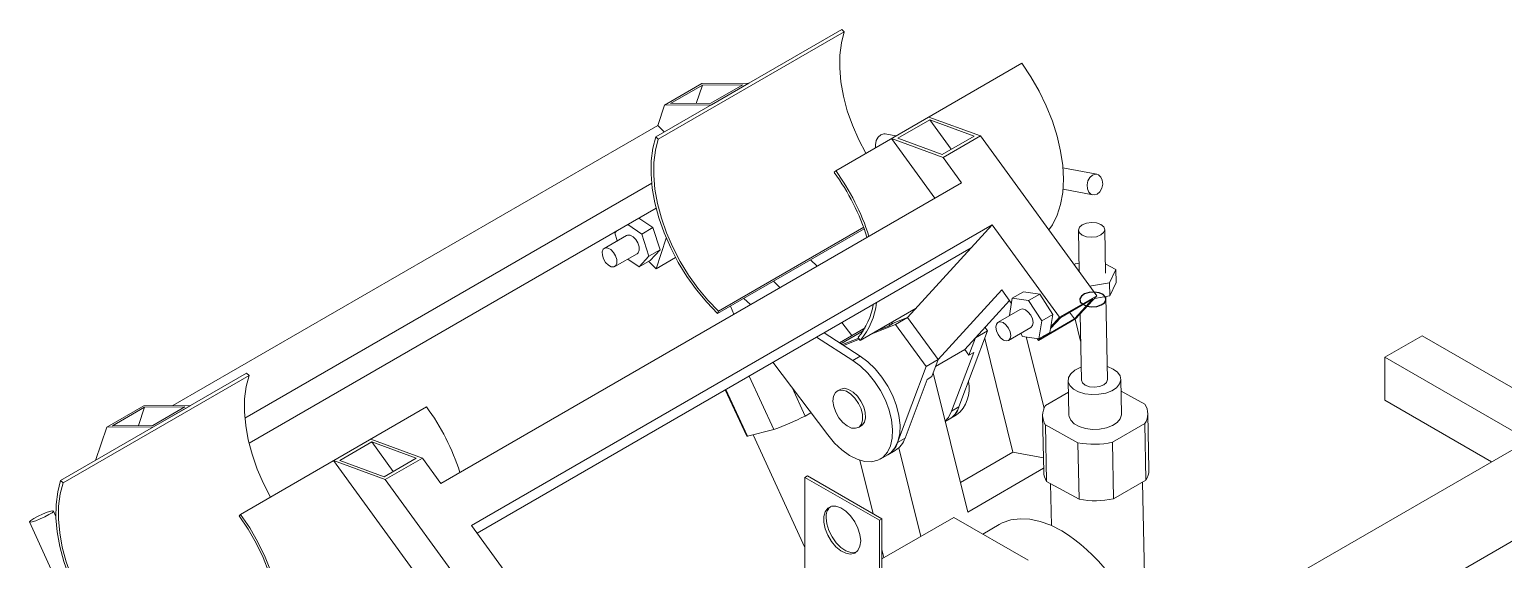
# Model space of a CAD drawing. Header units: millimetres. Extents: x 127 to 2222, y 23 to 864.
# Drawn here: x 1726.3 to 1866.4, y 318.8 to 369.2 of the extents above; entities that cross this region are included whole.
import ezdxf

# ---------------------------------------------------------------- set-up
doc = ezdxf.new("R2010")
doc.units = ezdxf.units.MM

msp = doc.modelspace()

# ---------------------------------------------------------------- linework, layer by layer
at = {"color": 7, "linetype": 'Continuous', "lineweight": 15}
for p, q in [((1803.46, 369.21), (1785.79, 359)), ((1803.7, 368.98), (1786.02, 358.78)), ((1803.46, 369.21), (1803.7, 368.98)), ((1820.57, 366), (1802.89, 355.79)), ((1786.63, 362.02), (1790.16, 364.07)), ((1790.23, 363.93), (1787.19, 362.17)), ((1790.23, 363.93), (1789.64, 362.19)), ((1794.62, 364.1), (1790.16, 364.07)), ((1794.06, 363.96), (1790.23, 363.93)), ((1791.02, 362.2), (1794.06, 363.96)), ((1794.62, 364.1), (1791.09, 362.06)), ((1786.63, 362.02), (1785.97, 360.08)), ((1791.09, 362.06), (1786.63, 362.02)), ((1787.19, 362.17), (1791.02, 362.2)), ((1811.73, 360.89), (1808.19, 358.85)), ((1808.79, 358.87), (1811.83, 360.62)), ((1811.73, 360.89), (1816.65, 359.09)), ((1811.83, 360.62), (1816.06, 359.08)), ((1811.83, 360.62), (1813.87, 357.82)), ((1739.89, 333.47), (1785.97, 360.08)), ((1785.79, 359), (1786.02, 358.78)), ((1785.97, 360.08), (1786.6, 359.47)), ((1808.6, 359.09), (1807.6, 359.28)), ((1808.19, 358.85), (1813.11, 357.05)), ((1808.19, 358.85), (1812.32, 353.19)), ((1813.01, 357.32), (1808.79, 358.87)), ((1816.06, 359.08), (1813.01, 357.32)), ((1813.11, 357.05), (1816.65, 359.09)), ((1816.65, 359.09), (1827.7, 343.9)), ((1813.11, 357.05), (1814.86, 354.65)), ((1827.71, 355.45), (1824.49, 356.06)), ((1746.73, 332.28), (1785.4, 354.6)), ((1814.86, 354.65), (1765.36, 326.08)), ((1802.89, 355.79), (1802.75, 355.64)), ((1824.5, 354.03), (1827.34, 353.49)), ((1747.13, 329.9), (1785.83, 352.23)), ((1817.77, 350.66), (1768.27, 322.08)), ((1784.46, 349.77), (1783.13, 350.67)), ((1785.52, 350.38), (1784.19, 351.29)), ((1784.46, 349.77), (1785.52, 350.38)), ((1786.2, 348.27), (1785.52, 350.38)), ((1805.55, 350.41), (1791.74, 342.45)), ((1817.77, 350.66), (1815.76, 348.45)), ((1817.77, 350.66), (1824.17, 341.86)), ((1783.01, 349.64), (1780.89, 348.41)), ((1782.05, 350.05), (1781.89, 349.88)), ((1781.89, 349.88), (1782.13, 349.13)), ((1785.14, 347.66), (1784.46, 349.77)), ((1786.79, 349.37), (1785.82, 346.48)), ((1805.6, 350.26), (1791.67, 342.22)), ((1825.96, 350.14), (1826.04, 346.19)), ((1828.54, 346.06), (1828.46, 350.19)), ((1815.76, 348.45), (1768.8, 321.35)), ((1781.89, 346.68), (1784.01, 347.9)), ((1784.2, 346.66), (1785.14, 347.66)), ((1785.14, 347.66), (1786.2, 348.27)), ((1785.26, 347.27), (1786.2, 348.27)), ((1787.67, 347.55), (1785.82, 346.48)), ((1815.76, 348.45), (1809.73, 341.85)), ((1783.13, 347.39), (1784.2, 346.66)), ((1784.2, 346.66), (1785.26, 347.27)), ((1785.82, 346.48), (1785.09, 347.18)), ((1800.51, 347.32), (1801.13, 346.73)), ((1825.59, 346.8), (1825.66, 346.94)), ((1825.66, 346.94), (1826.02, 347)), ((1828.52, 346.95), (1829.52, 346.4)), ((1829.52, 346.4), (1828.92, 345.14)), ((1829.55, 345.17), (1829.52, 346.4)), ((1796.97, 345.28), (1797.59, 344.69)), ((1828.92, 345.14), (1827.03, 344.83)), ((1828.95, 343.9), (1828.92, 345.14)), ((1829.55, 345.17), (1828.95, 343.9)), ((1794.79, 343.07), (1794.17, 343.66)), ((1812.64, 337.85), (1818.67, 344.46)), ((1816.18, 339.9), (1819.41, 343.44)), ((1818.67, 344.46), (1819.6, 343.17)), ((1819.68, 343.67), (1819.41, 342.02)), ((1819.68, 343.67), (1820.74, 344.29)), ((1821.22, 343.44), (1819.68, 343.67)), ((1822.28, 344.06), (1820.74, 344.29)), ((1821.22, 343.44), (1822.28, 344.06)), ((1822.47, 341.51), (1821.22, 343.44)), ((1823.53, 342.13), (1822.28, 344.06)), ((1824.17, 341.86), (1827.7, 343.9)), ((1824.28, 341.85), (1827.32, 343.6)), ((1827.32, 343.6), (1825.59, 341.71)), ((1827.7, 343.9), (1825.7, 341.7)), ((1828.95, 343.9), (1827.49, 343.66)), ((1828.74, 335.94), (1828.58, 343.84)), ((1791.74, 342.45), (1791.67, 342.22)), ((1792.88, 342.92), (1793.22, 342.17)), ((1810.54, 342.73), (1805.23, 339.67)), ((1820.44, 342.61), (1818.32, 341.39)), ((1822.47, 341.51), (1823.53, 342.13)), ((1823.26, 340.43), (1823.53, 342.13)), ((1825.13, 342.34), (1825.59, 341.71)), ((1826.12, 342.16), (1826.24, 335.9)), ((1805.68, 340.85), (1803.24, 339.44)), ((1805.51, 340.57), (1803.39, 339.35)), ((1804.41, 340.12), (1803.47, 341.36)), ((1808.58, 341.19), (1806.16, 340.21)), ((1806.87, 340.61), (1807.9, 341.03)), ((1807.07, 340.73), (1807.08, 340.7)), ((1808.1, 341.15), (1807.87, 341.2)), ((1807.9, 341.03), (1808.34, 341.29)), ((1808.36, 341.29), (1808.12, 341.34)), ((1809.73, 341.85), (1808.34, 341.29)), ((1808.58, 341.19), (1809.73, 341.85)), ((1811.49, 337.19), (1808.58, 341.19)), ((1812.64, 337.85), (1809.73, 341.85)), ((1814.61, 333.34), (1817.33, 340.56)), ((1817.33, 340.56), (1816.18, 339.9)), ((1817.33, 340.56), (1817.09, 340.89)), ((1819.32, 339.65), (1821.44, 340.88)), ((1825.7, 341.7), (1822.16, 339.66)), ((1822.2, 339.81), (1822.47, 341.51)), ((1825.59, 341.71), (1822.55, 339.95)), ((1823.32, 340.8), (1824.28, 341.85)), ((1823.34, 340.95), (1824.17, 341.86)), ((1825.65, 341.67), (1826.17, 339.58)), ((1801.07, 339.97), (1804.53, 337.76)), ((1805.23, 338.17), (1801.78, 340.38)), ((1803.53, 339.26), (1805.08, 339.89)), ((1805.14, 339.79), (1803.64, 339.19)), ((1805.03, 339.95), (1805.23, 339.67)), ((1815.17, 338.8), (1816.18, 339.9)), ((1815.56, 338.26), (1816.18, 339.9)), ((1817.06, 339.84), (1819.74, 329.04)), ((1820.48, 340.33), (1820.66, 340.05)), ((1820.66, 340.05), (1822.2, 339.81)), ((1821.01, 339.99), (1822.7, 333.22)), ((1822.03, 339.84), (1822.16, 339.66)), ((1822.16, 339.66), (1822.42, 339.95)), ((1822.2, 339.81), (1823.26, 340.43)), ((1822.55, 339.95), (1822.67, 340.09)), ((1858.63, 340.11), (1855.1, 338.07)), ((1872.31, 332.21), (1858.63, 340.11)), ((1804.53, 337.76), (1805.23, 338.17)), ((1811.49, 337.19), (1812.64, 337.85)), ((1812.03, 336.22), (1812.64, 337.85)), ((1815.17, 338.8), (1812.39, 337.19)), ((1813.9, 332.93), (1816.01, 338.52)), ((1815.56, 338.26), (1815.17, 338.8)), ((1816.01, 338.52), (1815.56, 338.26)), ((1855.1, 338.07), (1855.1, 333.98)), ((1868.78, 330.17), (1855.1, 338.07)), ((1729.22, 326.35), (1746.89, 336.55)), ((1729.45, 326.12), (1747.13, 336.33)), ((1746.89, 336.55), (1747.13, 336.33)), ((1794.67, 336.28), (1797.01, 331.19)), ((1802.13, 330.68), (1796.93, 337.59)), ((1808.78, 329.97), (1811.49, 337.19)), ((1812.16, 336.57), (1815.45, 323.35)), ((1829.26, 336.94), (1828.72, 337.17)), ((1792.4, 334.97), (1794.4, 330.62)), ((1792.46, 335.01), (1794.51, 330.55)), ((1798.74, 335.19), (1799.98, 332.47)), ((1803.31, 335.01), (1803.05, 334.86)), ((1811.59, 335.96), (1809.49, 330.38)), ((1812.03, 336.22), (1811.59, 335.96)), ((1824.99, 335.87), (1825.06, 332.57)), ((1830.05, 332.67), (1829.99, 335.97)), ((1741.59, 333.49), (1737.13, 333.45)), ((1738.06, 331.45), (1741.59, 333.49)), ((1822.83, 333.48), (1825.01, 334.74)), ((1832.28, 333.61), (1830.01, 334.85)), ((1876.84, 334.82), (1835.85, 311.16)), ((1865.24, 328.13), (1855.1, 333.98)), ((1737.13, 333.45), (1733.6, 331.41)), ((1734.16, 331.56), (1737.2, 333.31)), ((1737.2, 333.31), (1736.61, 331.58)), ((1737.2, 333.31), (1741.03, 333.34)), ((1741.03, 333.34), (1737.99, 331.59)), ((1746.32, 323.13), (1764, 333.34)), ((1799.98, 332.47), (1800.54, 332.79)), ((1813.31, 331.95), (1813.67, 332.17)), ((1813.67, 332.17), (1814.38, 332.58)), ((1814.61, 333.34), (1813.9, 332.93)), ((1822.56, 332.52), (1822.66, 327.15)), ((1832.66, 327.35), (1832.55, 332.72)), ((1733.6, 331.41), (1732.53, 328.26)), ((1738.06, 331.45), (1733.6, 331.41)), ((1737.99, 331.59), (1734.16, 331.56)), ((1797.01, 331.19), (1794.51, 330.55)), ((1795.06, 330.68), (1799.96, 320)), ((1805.05, 331.4), (1805.31, 331.55)), ((1825.91, 329.93), (1822.83, 331.63)), ((1822.83, 331.63), (1822.94, 326.26)), ((1829.2, 329.98), (1832.28, 331.76)), ((1832.28, 331.76), (1832.38, 326.39)), ((1755.16, 328.24), (1758.7, 330.28)), ((1758.79, 330.01), (1755.75, 328.25)), ((1758.7, 330.28), (1763.61, 328.48)), ((1763.02, 328.46), (1758.79, 330.01)), ((1758.79, 330.01), (1760.84, 327.2)), ((1808.78, 329.97), (1809.49, 330.38)), ((1808.88, 329.45), (1810.97, 321.04)), ((1825.91, 329.93), (1826.02, 324.57)), ((1829.2, 329.98), (1829.3, 324.61)), ((1755.16, 328.24), (1762.73, 317.84)), ((1755.16, 328.24), (1760.08, 326.44)), ((1755.75, 328.25), (1759.98, 326.71)), ((1759.98, 326.71), (1763.02, 328.46)), ((1763.61, 328.48), (1760.08, 326.44)), ((1763.61, 328.48), (1765.36, 326.08)), ((1805.17, 328.28), (1806.44, 323.2)), ((1807.13, 328.39), (1807.84, 328.8)), ((1807.84, 328.8), (1808.55, 329.21)), ((1819.74, 329.04), (1814.75, 326.16)), ((1819.74, 329.04), (1822.64, 328.49)), ((1839.6, 304.67), (1880.59, 328.33)), ((1799.96, 326.65), (1800.21, 326.8)), ((1807.04, 322.57), (1799.96, 326.65)), ((1799.96, 314.4), (1799.96, 326.65)), ((1807.28, 322.71), (1800.21, 326.8)), ((1822.65, 327.51), (1815.45, 323.35)), ((1729.22, 326.35), (1729.45, 326.12)), ((1760.08, 326.44), (1767.58, 316.13)), ((1826.02, 324.57), (1822.94, 326.26)), ((1823.31, 326.06), (1823.39, 322.09)), ((1829.3, 324.61), (1832.38, 326.39)), ((1832.34, 312.05), (1832.06, 326.2)), ((1726.26, 322.41), (1728.33, 317.9)), ((1728.77, 322.93), (1728.53, 323.45)), ((1746.32, 323.13), (1746.18, 322.98)), ((1807.04, 322.57), (1807.28, 322.71)), ((1807.04, 310.32), (1807.04, 322.57)), ((1807.28, 318.92), (1814.11, 322.85)), ((1807.28, 322.71), (1807.28, 310.75)), ((1821.18, 318.77), (1814.11, 322.85)), ((1768.27, 322.08), (1774.67, 313.28)), ((1818.44, 322.17), (1816.87, 321.26)), ((1807.28, 319.8), (1807.47, 319.03))]:
    msp.add_line(p, q, dxfattribs=at)
at = {"color": 7, "linetype": 'Continuous', "lineweight": 15, "flags": 128}
for points in [[(1805.75, 357.44), (1805.08, 358.72), (1804.48, 360.1), (1803.99, 361.49), (1803.62, 362.88), (1803.38, 364.24), (1803.27, 365.54), (1803.28, 366.78), (1803.43, 367.93), (1803.7, 368.98)], [(1823.15, 350.16), (1823.49, 350.64), (1823.94, 351.55), (1824.27, 352.58), (1824.47, 353.73), (1824.54, 354.97), (1824.47, 356.29), (1824.27, 357.66), (1823.94, 359.08), (1823.49, 360.51), (1822.91, 361.94), (1822.23, 363.34), (1821.44, 364.7), (1820.57, 366)], [(1791.67, 342.22), (1790.63, 343.29), (1789.66, 344.46), (1788.75, 345.73), (1787.93, 347.06), (1787.21, 348.45), (1786.59, 349.87), (1786.09, 351.31), (1785.71, 352.73), (1785.46, 354.12), (1785.34, 355.47), (1785.36, 356.74), (1785.5, 357.92), (1785.79, 359)], [(1791.74, 342.45), (1790.74, 343.48), (1789.79, 344.63), (1788.91, 345.86), (1788.11, 347.16), (1787.41, 348.51), (1786.8, 349.89), (1786.32, 351.29), (1785.95, 352.67), (1785.7, 354.03), (1785.59, 355.34), (1785.6, 356.58), (1785.75, 357.73), (1786.02, 358.78)], [(1807.6, 359.28), (1807.48, 359.29), (1807.19, 359.2), (1806.93, 358.97), (1806.75, 358.65), (1806.67, 358.26), (1806.69, 357.98)], [(1827.75, 353.56), (1828, 353.79), (1828.18, 354.12), (1828.27, 354.5), (1828.23, 354.88), (1828.09, 355.19), (1827.87, 355.4), (1827.59, 355.46), (1827.3, 355.37), (1827.05, 355.15), (1826.87, 354.82), (1826.79, 354.44), (1826.82, 354.06), (1826.96, 353.74), (1827.18, 353.54), (1827.46, 353.48), (1827.75, 353.56)], [(1828.37, 350.45), (1828.1, 350.67), (1827.69, 350.82), (1827.21, 350.87), (1826.74, 350.81), (1826.33, 350.65), (1826.06, 350.42), (1825.96, 350.15), (1826.05, 349.88), (1826.32, 349.66), (1826.73, 349.51), (1827.21, 349.46), (1827.68, 349.52), (1828.09, 349.68), (1828.36, 349.91), (1828.46, 350.18), (1828.37, 350.45)], [(1784.01, 347.9), (1784.12, 347.99), (1784.21, 348.24), (1784.2, 348.56), (1784.09, 348.92), (1783.89, 349.25), (1783.63, 349.51), (1783.35, 349.66), (1783.1, 349.67), (1783.01, 349.64)], [(1780.82, 347.4), (1781.02, 347.06), (1781.28, 346.8), (1781.56, 346.66), (1781.81, 346.64), (1782, 346.77), (1782.09, 347.01), (1782.08, 347.34), (1781.97, 347.69), (1781.76, 348.03), (1781.51, 348.29), (1781.23, 348.43), (1780.98, 348.45), (1780.79, 348.32), (1780.7, 348.08), (1780.71, 347.75), (1780.82, 347.4)], [(1821.44, 340.88), (1821.45, 340.89), (1821.6, 341.07), (1821.65, 341.36), (1821.59, 341.7), (1821.43, 342.05), (1821.19, 342.36), (1820.92, 342.57), (1820.65, 342.66), (1820.44, 342.61)], [(1818.11, 340.91), (1818.17, 340.56), (1818.33, 340.21), (1818.56, 339.91), (1818.83, 339.69), (1819.1, 339.61), (1819.33, 339.66), (1819.48, 339.84), (1819.53, 340.13), (1819.47, 340.48), (1819.31, 340.83), (1819.07, 341.13), (1818.8, 341.35), (1818.53, 341.43), (1818.31, 341.38), (1818.16, 341.2), (1818.11, 340.91)], [(1804.53, 337.76), (1805.25, 337.22), (1805.94, 336.55), (1806.58, 335.77), (1807.14, 334.9), (1807.61, 333.98), (1807.96, 333.04), (1808.19, 332.11), (1808.3, 331.21), (1808.27, 330.39), (1808.11, 329.66), (1807.82, 329.05), (1807.41, 328.58), (1806.9, 328.28), (1806.3, 328.14), (1805.64, 328.17), (1804.93, 328.37), (1804.2, 328.74), (1803.47, 329.26), (1802.78, 329.91), (1802.13, 330.68)], [(1807.84, 328.8), (1808.12, 328.99), (1808.52, 329.46), (1808.81, 330.07), (1808.98, 330.79), (1809.01, 331.62), (1808.9, 332.52), (1808.67, 333.45), (1808.31, 334.39), (1807.85, 335.31), (1807.29, 336.17), (1806.65, 336.96), (1805.96, 337.63), (1805.23, 338.17)], [(1749.18, 324.78), (1748.51, 326.06), (1747.91, 327.44), (1747.42, 328.84), (1747.06, 330.22), (1746.81, 331.58), (1746.7, 332.89), (1746.71, 334.12), (1746.86, 335.28), (1747.13, 336.33)], [(1826.22, 337.12), (1826.12, 337.08), (1825.61, 336.82), (1825.23, 336.5), (1825.03, 336.13), (1825, 335.74), (1825.16, 335.37), (1825.5, 335.04), (1825.98, 334.78), (1826.57, 334.6), (1827.23, 334.51), (1827.91, 334.54), (1828.56, 334.66), (1829.13, 334.88), (1829.58, 335.17), (1829.87, 335.53), (1829.99, 335.91), (1829.92, 336.29), (1829.67, 336.64), (1829.26, 336.94), (1829.26, 336.94)], [(1802.7, 333.38), (1802.63, 333.9), (1802.68, 334.36), (1802.86, 334.7), (1803.14, 334.9), (1803.5, 334.95), (1803.91, 334.83), (1804.33, 334.57), (1804.72, 334.17), (1805.06, 333.68), (1805.3, 333.15), (1805.44, 332.61), (1805.45, 332.11), (1805.33, 331.71), (1805.11, 331.43), (1804.78, 331.31), (1804.39, 331.34), (1803.97, 331.54), (1803.56, 331.87), (1803.19, 332.32), (1802.9, 332.84), (1802.7, 333.38)], [(1803.31, 335.01), (1803.37, 335.04), (1803.72, 335.11), (1804.12, 335.01), (1804.54, 334.76), (1804.95, 334.37), (1805.29, 333.89), (1805.55, 333.36), (1805.69, 332.82), (1805.72, 332.32), (1805.62, 331.9), (1805.4, 331.61), (1805.31, 331.55)], [(1826.24, 335.9), (1826.34, 335.64), (1826.61, 335.41), (1827.01, 335.26), (1827.49, 335.22), (1827.97, 335.28), (1828.37, 335.43), (1828.64, 335.67), (1828.74, 335.94), (1828.74, 335.94)], [(1813.3, 332), (1813.6, 332.34), (1813.9, 332.93)], [(1825.06, 332.57), (1825.07, 332.44), (1825.23, 332.07), (1825.56, 331.74), (1826.04, 331.47), (1826.64, 331.29), (1827.3, 331.21), (1827.98, 331.23), (1828.63, 331.36), (1829.2, 331.58), (1829.64, 331.87), (1829.94, 332.22), (1830.05, 332.6), (1830.05, 332.67)], [(1735.1, 309.56), (1734.07, 310.63), (1733.09, 311.8), (1732.19, 313.07), (1731.36, 314.41), (1730.64, 315.8), (1730.02, 317.22), (1729.52, 318.65), (1729.14, 320.07), (1728.89, 321.47), (1728.77, 322.81), (1728.79, 324.08), (1728.94, 325.27), (1729.22, 326.35)], [(1735.18, 309.79), (1734.17, 310.83), (1733.22, 311.97), (1732.34, 313.2), (1731.54, 314.5), (1730.84, 315.85), (1730.24, 317.24), (1729.75, 318.63), (1729.38, 320.02), (1729.13, 321.37), (1729.02, 322.68), (1729.03, 323.92), (1729.18, 325.07), (1729.45, 326.12)], [(1805.27, 320.62), (1805.2, 321.21), (1805.01, 321.83), (1804.71, 322.44), (1804.31, 322.99), (1803.86, 323.44), (1803.38, 323.75), (1802.91, 323.91), (1802.48, 323.9), (1802.13, 323.72), (1801.88, 323.39), (1801.75, 322.93), (1801.75, 322.38), (1801.88, 321.77), (1802.13, 321.15), (1802.48, 320.56), (1802.91, 320.06), (1803.38, 319.68), (1803.86, 319.44), (1804.31, 319.36), (1804.71, 319.46), (1805.01, 319.71), (1805.2, 320.11), (1805.27, 320.62)], [(1726.86, 322.53), (1726.51, 322.42), (1726.31, 322.39), (1726.26, 322.44), (1726.39, 322.56), (1726.68, 322.74), (1727.07, 322.95), (1727.51, 323.16), (1727.93, 323.33), (1728.28, 323.44), (1728.49, 323.47), (1728.53, 323.42), (1728.4, 323.29), (1728.11, 323.11), (1727.72, 322.9), (1727.28, 322.7), (1726.86, 322.53)], [(1748.46, 307.3), (1749.02, 308.04), (1749.46, 308.92), (1749.78, 309.93), (1749.98, 311.04), (1750.04, 312.25), (1749.98, 313.53), (1749.78, 314.87), (1749.46, 316.25), (1749.02, 317.64), (1748.46, 319.03), (1747.8, 320.4), (1747.03, 321.72), (1746.18, 322.98)], [(1748.66, 307.02), (1749.24, 307.78), (1749.69, 308.69), (1750.02, 309.72), (1750.22, 310.87), (1750.29, 312.11), (1750.22, 313.42), (1750.02, 314.8), (1749.69, 316.22), (1749.24, 317.65), (1748.66, 319.08), (1747.98, 320.48), (1747.2, 321.84), (1746.32, 323.13)], [(1804.87, 319.56), (1804.77, 319.53), (1804.34, 319.52), (1803.87, 319.68), (1803.39, 320), (1802.93, 320.44), (1802.54, 320.99), (1802.24, 321.6), (1802.05, 322.22), (1801.98, 322.81)], [(1824.38, 321.58), (1823.35, 322.1), (1822.33, 322.47), (1821.35, 322.68), (1820.41, 322.72), (1819.53, 322.6), (1818.72, 322.32), (1818.44, 322.17)]]:
    msp.add_lwpolyline(points, dxfattribs=at)
at = {"color": 7, "linetype": 'Continuous', "flags": 128}
msp.add_lwpolyline([(1828.31, 344.02), (1827.93, 344.19), (1827.46, 344.26), (1826.98, 344.23), (1826.55, 344.1), (1826.24, 343.88), (1826.1, 343.61), (1826.14, 343.34), (1826.37, 343.1), (1826.75, 342.93), (1827.22, 342.86), (1827.7, 342.89), (1828.13, 343.03), (1828.44, 343.24), (1828.58, 343.51), (1828.54, 343.78), (1828.31, 344.02)], dxfattribs=at)
at = {"color": 7, "linetype": 'Continuous', "lineweight": 15}
for centre, radius, start, end in [((1785.51, 343.05), 21.34, 17.4789, 36.1235), ((1785.15, 342.85), 21.96, 17.8362, 36.1173), ((1800.2, 344.05), 6.33, 319.7036, 351.2634), ((1800.15, 343.96), 6.65, 319.8924, 353.992), ((1812.4, 335.08), 3.19, 308.3363, 12.2307), ((1824.26, 332.55), 1.7, 146.9651, 213.0081), ((1830.85, 332.68), 1.7, 326.965, 33.0083), ((1746.26, 320.4), 21.96, 17.8362, 36.1173), ((1784.32, 364.55), 35.7, 290.834, 296.034), ((1812.54, 334.03), 2.18, 301.2129, 341.3762), ((1812.56, 334.02), 2.16, 301.0256, 341.5635), ((1794.52, 330.68), 0.135, 208.6191, 267.283), ((1806.73, 330.65), 2.16, 301.0256, 341.5635), ((1807.43, 331.06), 2.16, 301.0256, 341.5635), ((1827.44, 338.47), 8.67, 259.8549, 281.6723), ((1824.4, 327.21), 1.74, 181.7519, 212.7455), ((1830.91, 327.33), 1.75, 327.3007, 0.5545), ((1803.28, 322.92), 1.3, 133.5691, 185.1476), ((1827.55, 333.1), 8.67, 259.8553, 281.672), ((1814.55, 306.22), 18.24, 19.8386, 57.3779)]:
    msp.add_arc(centre, radius, start, end, dxfattribs=at)

doc.saveas('drawing.dxf')
